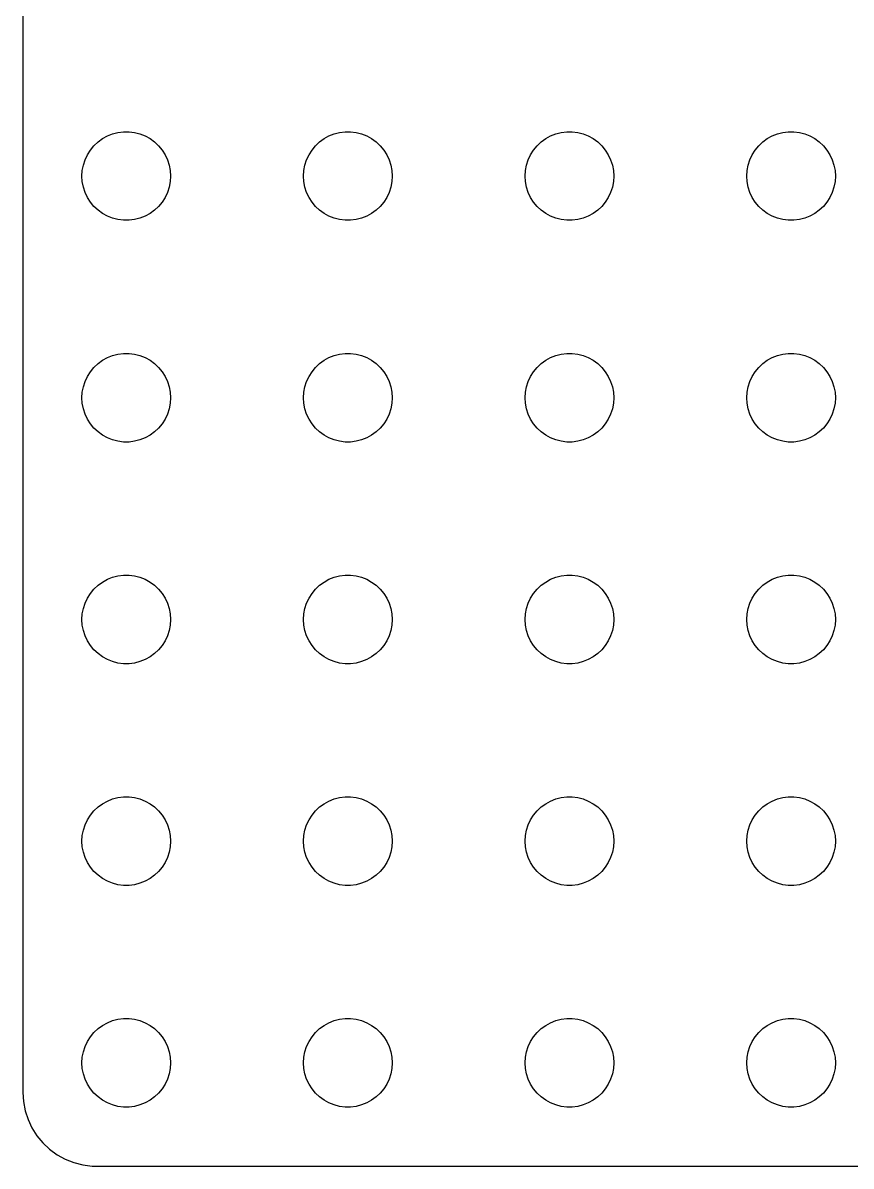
# Model space of a CAD drawing. Header units: metres. Extents: x -112 to 112, y -82 to 82.
# Drawn here: x -112 to -55.9, y -82 to -4.6 of the extents above; entities that cross this region are included whole.
import ezdxf

# ---------------------------------------------------------------- set-up
doc = ezdxf.new("R2010")
doc.units = ezdxf.units.M

msp = doc.modelspace()

# ---------------------------------------------------------------- linework, layer by layer
for p, q in [((-112, 77), (-112, -77)), ((-106.607, -12.467), (-106.277, -12.2855)), ((-106.277, -12.2855), (-105.927, -12.1468)), ((-105.927, -12.1468), (-105.562, -12.0531)), ((-105.562, -12.0531), (-105.188, -12.0059)), ((-105.188, -12.0059), (-104.812, -12.0059)), ((-104.812, -12.0059), (-104.438, -12.0531)), ((-104.438, -12.0531), (-104.073, -12.1468)), ((-104.073, -12.1468), (-103.723, -12.2855)), ((-103.723, -12.2855), (-103.393, -12.467)), ((-91.6075, -12.467), (-91.2773, -12.2855)), ((-91.2773, -12.2855), (-90.927, -12.1468)), ((-90.927, -12.1468), (-90.5621, -12.0531)), ((-90.5621, -12.0531), (-90.1884, -12.0059)), ((-90.1884, -12.0059), (-89.8116, -12.0059)), ((-89.8116, -12.0059), (-89.4379, -12.0531)), ((-89.4379, -12.0531), (-89.073, -12.1468)), ((-89.073, -12.1468), (-88.7227, -12.2855)), ((-88.7227, -12.2855), (-88.3925, -12.467)), ((-76.6075, -12.467), (-76.2773, -12.2855)), ((-76.2773, -12.2855), (-75.927, -12.1468)), ((-75.927, -12.1468), (-75.5621, -12.0531)), ((-75.5621, -12.0531), (-75.1884, -12.0059)), ((-75.1884, -12.0059), (-74.8116, -12.0059)), ((-74.8116, -12.0059), (-74.4379, -12.0531)), ((-74.4379, -12.0531), (-74.073, -12.1468)), ((-74.073, -12.1468), (-73.7227, -12.2855)), ((-73.7227, -12.2855), (-73.3925, -12.467)), ((-61.6075, -12.467), (-61.2773, -12.2855)), ((-61.2773, -12.2855), (-60.927, -12.1468)), ((-60.927, -12.1468), (-60.5621, -12.0531)), ((-60.5621, -12.0531), (-60.1884, -12.0059)), ((-60.1884, -12.0059), (-59.8116, -12.0059)), ((-59.8116, -12.0059), (-59.4379, -12.0531)), ((-59.4379, -12.0531), (-59.0729, -12.1468)), ((-59.0729, -12.1468), (-58.7227, -12.2855)), ((-58.7227, -12.2855), (-58.3925, -12.467)), ((-107.427, -13.2366), (-107.187, -12.9464)), ((-107.187, -12.9464), (-106.912, -12.6884)), ((-106.912, -12.6884), (-106.607, -12.467)), ((-103.393, -12.467), (-103.088, -12.6884)), ((-103.088, -12.6884), (-102.813, -12.9464)), ((-102.813, -12.9464), (-102.573, -13.2366)), ((-92.427, -13.2366), (-92.1869, -12.9464)), ((-92.1869, -12.9464), (-91.9123, -12.6884)), ((-91.9123, -12.6884), (-91.6075, -12.467)), ((-88.3925, -12.467), (-88.0877, -12.6884)), ((-88.0877, -12.6884), (-87.8131, -12.9464)), ((-87.8131, -12.9464), (-87.573, -13.2366)), ((-77.427, -13.2366), (-77.1869, -12.9464)), ((-77.1869, -12.9464), (-76.9123, -12.6884)), ((-76.9123, -12.6884), (-76.6075, -12.467)), ((-73.3925, -12.467), (-73.0877, -12.6884)), ((-73.0877, -12.6884), (-72.8131, -12.9464)), ((-72.8131, -12.9464), (-72.573, -13.2366)), ((-62.427, -13.2366), (-62.1869, -12.9464)), ((-62.1869, -12.9464), (-61.9123, -12.6884)), ((-61.9123, -12.6884), (-61.6075, -12.467)), ((-58.3925, -12.467), (-58.0877, -12.6884)), ((-58.0877, -12.6884), (-57.8131, -12.9464)), ((-57.8131, -12.9464), (-57.5729, -13.2366)), ((-107.906, -14.2539), (-107.789, -13.8956)), ((-107.789, -13.8956), (-107.629, -13.5547)), ((-107.629, -13.5547), (-107.427, -13.2366)), ((-102.573, -13.2366), (-102.371, -13.5547)), ((-102.371, -13.5547), (-102.211, -13.8956)), ((-102.211, -13.8956), (-102.094, -14.2539)), ((-92.9057, -14.2539), (-92.7893, -13.8956)), ((-92.7893, -13.8956), (-92.6289, -13.5547)), ((-92.6289, -13.5547), (-92.427, -13.2366)), ((-87.573, -13.2366), (-87.3711, -13.5547)), ((-87.3711, -13.5547), (-87.2107, -13.8956)), ((-87.2107, -13.8956), (-87.0943, -14.2539)), ((-77.9057, -14.2539), (-77.7893, -13.8956)), ((-77.7893, -13.8956), (-77.6289, -13.5547)), ((-77.6289, -13.5547), (-77.427, -13.2366)), ((-72.573, -13.2366), (-72.3711, -13.5547)), ((-72.3711, -13.5547), (-72.2107, -13.8956)), ((-72.2107, -13.8956), (-72.0943, -14.2539)), ((-62.9057, -14.2539), (-62.7893, -13.8956)), ((-62.7893, -13.8956), (-62.6289, -13.5547)), ((-62.6289, -13.5547), (-62.427, -13.2366)), ((-57.5729, -13.2366), (-57.3711, -13.5547)), ((-57.3711, -13.5547), (-57.2107, -13.8956)), ((-57.2107, -13.8956), (-57.0942, -14.2539)), ((-108, -15), (-107.976, -14.624)), ((-107.976, -14.624), (-107.906, -14.2539)), ((-102.094, -14.2539), (-102.024, -14.624)), ((-102.024, -14.624), (-102, -15)), ((-93, -15), (-92.9763, -14.624)), ((-92.9763, -14.624), (-92.9057, -14.2539)), ((-87.0943, -14.2539), (-87.0237, -14.624)), ((-87.0237, -14.624), (-87, -15)), ((-78, -15), (-77.9763, -14.624)), ((-77.9763, -14.624), (-77.9057, -14.2539)), ((-72.0943, -14.2539), (-72.0237, -14.624)), ((-72.0237, -14.624), (-72, -15)), ((-63, -15), (-62.9763, -14.624)), ((-62.9763, -14.624), (-62.9057, -14.2539)), ((-57.0942, -14.2539), (-57.0237, -14.624)), ((-57.0237, -14.624), (-57, -15)), ((-107.976, -15.376), (-108, -15)), ((-107.906, -15.7461), (-107.976, -15.376)), ((-102.024, -15.376), (-102.094, -15.7461)), ((-102, -15), (-102.024, -15.376)), ((-92.9763, -15.376), (-93, -15)), ((-92.9057, -15.7461), (-92.9763, -15.376)), ((-87.0237, -15.376), (-87.0943, -15.7461)), ((-87, -15), (-87.0237, -15.376)), ((-77.9763, -15.376), (-78, -15)), ((-77.9057, -15.7461), (-77.9763, -15.376)), ((-72.0237, -15.376), (-72.0943, -15.7461)), ((-72, -15), (-72.0237, -15.376)), ((-62.9763, -15.376), (-63, -15)), ((-62.9057, -15.7461), (-62.9763, -15.376)), ((-57.0237, -15.376), (-57.0942, -15.7461)), ((-57, -15), (-57.0237, -15.376)), ((-107.789, -16.1044), (-107.906, -15.7461)), ((-107.629, -16.4453), (-107.789, -16.1044)), ((-102.211, -16.1044), (-102.371, -16.4453)), ((-102.094, -15.7461), (-102.211, -16.1044)), ((-92.7893, -16.1044), (-92.9057, -15.7461)), ((-92.6289, -16.4453), (-92.7893, -16.1044)), ((-87.2107, -16.1044), (-87.3711, -16.4453)), ((-87.0943, -15.7461), (-87.2107, -16.1044)), ((-77.7893, -16.1044), (-77.9057, -15.7461)), ((-77.6289, -16.4453), (-77.7893, -16.1044)), ((-72.2107, -16.1044), (-72.3711, -16.4453)), ((-72.0943, -15.7461), (-72.2107, -16.1044)), ((-62.7893, -16.1044), (-62.9057, -15.7461)), ((-62.6289, -16.4453), (-62.7893, -16.1044)), ((-57.2107, -16.1044), (-57.3711, -16.4453)), ((-57.0942, -15.7461), (-57.2107, -16.1044)), ((-107.427, -16.7634), (-107.629, -16.4453)), ((-107.187, -17.0536), (-107.427, -16.7634)), ((-102.573, -16.7634), (-102.813, -17.0536)), ((-102.371, -16.4453), (-102.573, -16.7634)), ((-92.427, -16.7634), (-92.6289, -16.4453)), ((-92.1869, -17.0536), (-92.427, -16.7634)), ((-87.573, -16.7634), (-87.8131, -17.0536)), ((-87.3711, -16.4453), (-87.573, -16.7634)), ((-77.427, -16.7634), (-77.6289, -16.4453)), ((-77.1869, -17.0536), (-77.427, -16.7634)), ((-72.573, -16.7634), (-72.8131, -17.0536)), ((-72.3711, -16.4453), (-72.573, -16.7634)), ((-62.427, -16.7634), (-62.6289, -16.4453)), ((-62.1869, -17.0536), (-62.427, -16.7634)), ((-57.5729, -16.7634), (-57.8131, -17.0536)), ((-57.3711, -16.4453), (-57.5729, -16.7634)), ((-106.912, -17.3115), (-107.187, -17.0536)), ((-106.607, -17.533), (-106.912, -17.3115)), ((-106.277, -17.7145), (-106.607, -17.533)), ((-105.927, -17.8532), (-106.277, -17.7145)), ((-103.723, -17.7145), (-104.073, -17.8532)), ((-103.393, -17.533), (-103.723, -17.7145)), ((-103.088, -17.3115), (-103.393, -17.533)), ((-102.813, -17.0536), (-103.088, -17.3115)), ((-91.9123, -17.3115), (-92.1869, -17.0536)), ((-91.6075, -17.533), (-91.9123, -17.3115)), ((-91.2773, -17.7145), (-91.6075, -17.533)), ((-90.927, -17.8532), (-91.2773, -17.7145)), ((-88.7227, -17.7145), (-89.073, -17.8532)), ((-88.3925, -17.533), (-88.7227, -17.7145)), ((-88.0877, -17.3115), (-88.3925, -17.533)), ((-87.8131, -17.0536), (-88.0877, -17.3115)), ((-76.9123, -17.3115), (-77.1869, -17.0536)), ((-76.6075, -17.533), (-76.9123, -17.3115)), ((-76.2773, -17.7145), (-76.6075, -17.533)), ((-75.927, -17.8532), (-76.2773, -17.7145)), ((-73.7227, -17.7145), (-74.073, -17.8532)), ((-73.3925, -17.533), (-73.7227, -17.7145)), ((-73.0877, -17.3115), (-73.3925, -17.533)), ((-72.8131, -17.0536), (-73.0877, -17.3115)), ((-61.9123, -17.3115), (-62.1869, -17.0536)), ((-61.6075, -17.533), (-61.9123, -17.3115)), ((-61.2773, -17.7145), (-61.6075, -17.533)), ((-60.927, -17.8532), (-61.2773, -17.7145)), ((-58.7227, -17.7145), (-59.0729, -17.8532)), ((-58.3925, -17.533), (-58.7227, -17.7145)), ((-58.0877, -17.3115), (-58.3925, -17.533)), ((-57.8131, -17.0536), (-58.0877, -17.3115)), ((-105.562, -17.9469), (-105.927, -17.8532)), ((-105.188, -17.9941), (-105.562, -17.9469)), ((-104.812, -17.9941), (-105.188, -17.9941)), ((-104.438, -17.9469), (-104.812, -17.9941)), ((-104.073, -17.8532), (-104.438, -17.9469)), ((-90.5621, -17.9469), (-90.927, -17.8532)), ((-90.1884, -17.9941), (-90.5621, -17.9469)), ((-89.8116, -17.9941), (-90.1884, -17.9941)), ((-89.4379, -17.9469), (-89.8116, -17.9941)), ((-89.073, -17.8532), (-89.4379, -17.9469)), ((-75.5621, -17.9469), (-75.927, -17.8532)), ((-75.1884, -17.9941), (-75.5621, -17.9469)), ((-74.8116, -17.9941), (-75.1884, -17.9941)), ((-74.4379, -17.9469), (-74.8116, -17.9941)), ((-74.073, -17.8532), (-74.4379, -17.9469)), ((-60.5621, -17.9469), (-60.927, -17.8532)), ((-60.1884, -17.9941), (-60.5621, -17.9469)), ((-59.8116, -17.9941), (-60.1884, -17.9941)), ((-59.4379, -17.9469), (-59.8116, -17.9941)), ((-59.0729, -17.8532), (-59.4379, -17.9469)), ((-105.927, -27.1468), (-105.562, -27.0531)), ((-105.562, -27.0531), (-105.188, -27.0059)), ((-105.188, -27.0059), (-104.812, -27.0059)), ((-104.812, -27.0059), (-104.438, -27.0531)), ((-104.438, -27.0531), (-104.073, -27.1468)), ((-90.927, -27.1468), (-90.5621, -27.0531)), ((-90.5621, -27.0531), (-90.1884, -27.0059)), ((-90.1884, -27.0059), (-89.8116, -27.0059)), ((-89.8116, -27.0059), (-89.4379, -27.0531)), ((-89.4379, -27.0531), (-89.073, -27.1468)), ((-75.927, -27.1468), (-75.5621, -27.0531)), ((-75.5621, -27.0531), (-75.1884, -27.0059)), ((-75.1884, -27.0059), (-74.8116, -27.0059)), ((-74.8116, -27.0059), (-74.4379, -27.0531)), ((-74.4379, -27.0531), (-74.073, -27.1468)), ((-60.927, -27.1468), (-60.5621, -27.0531)), ((-60.5621, -27.0531), (-60.1884, -27.0059)), ((-60.1884, -27.0059), (-59.8116, -27.0059)), ((-59.8116, -27.0059), (-59.4379, -27.0531)), ((-59.4379, -27.0531), (-59.0729, -27.1468)), ((-107.187, -27.9464), (-106.912, -27.6884)), ((-106.912, -27.6884), (-106.607, -27.467)), ((-106.607, -27.467), (-106.277, -27.2855)), ((-106.277, -27.2855), (-105.927, -27.1468)), ((-104.073, -27.1468), (-103.723, -27.2855)), ((-103.723, -27.2855), (-103.393, -27.467)), ((-103.393, -27.467), (-103.088, -27.6884)), ((-103.088, -27.6884), (-102.813, -27.9464)), ((-92.1869, -27.9464), (-91.9123, -27.6884)), ((-91.9123, -27.6884), (-91.6075, -27.467)), ((-91.6075, -27.467), (-91.2773, -27.2855)), ((-91.2773, -27.2855), (-90.927, -27.1468)), ((-89.073, -27.1468), (-88.7227, -27.2855)), ((-88.7227, -27.2855), (-88.3925, -27.467)), ((-88.3925, -27.467), (-88.0877, -27.6884)), ((-88.0877, -27.6884), (-87.8131, -27.9464)), ((-77.1869, -27.9464), (-76.9123, -27.6884)), ((-76.9123, -27.6884), (-76.6075, -27.467)), ((-76.6075, -27.467), (-76.2773, -27.2855)), ((-76.2773, -27.2855), (-75.927, -27.1468)), ((-74.073, -27.1468), (-73.7227, -27.2855)), ((-73.7227, -27.2855), (-73.3925, -27.467)), ((-73.3925, -27.467), (-73.0877, -27.6884)), ((-73.0877, -27.6884), (-72.8131, -27.9464)), ((-62.1869, -27.9464), (-61.9123, -27.6884)), ((-61.9123, -27.6884), (-61.6075, -27.467)), ((-61.6075, -27.467), (-61.2773, -27.2855)), ((-61.2773, -27.2855), (-60.927, -27.1468)), ((-59.0729, -27.1468), (-58.7227, -27.2855)), ((-58.7227, -27.2855), (-58.3925, -27.467)), ((-58.3925, -27.467), (-58.0877, -27.6884)), ((-58.0877, -27.6884), (-57.8131, -27.9464)), ((-107.789, -28.8956), (-107.629, -28.5547)), ((-107.629, -28.5547), (-107.427, -28.2366)), ((-107.427, -28.2366), (-107.187, -27.9464)), ((-102.813, -27.9464), (-102.573, -28.2366)), ((-102.573, -28.2366), (-102.371, -28.5547)), ((-102.371, -28.5547), (-102.211, -28.8956)), ((-92.7893, -28.8956), (-92.6289, -28.5547)), ((-92.6289, -28.5547), (-92.427, -28.2366)), ((-92.427, -28.2366), (-92.1869, -27.9464)), ((-87.8131, -27.9464), (-87.573, -28.2366)), ((-87.573, -28.2366), (-87.3711, -28.5547)), ((-87.3711, -28.5547), (-87.2107, -28.8956)), ((-77.7893, -28.8956), (-77.6289, -28.5547)), ((-77.6289, -28.5547), (-77.427, -28.2366)), ((-77.427, -28.2366), (-77.1869, -27.9464)), ((-72.8131, -27.9464), (-72.573, -28.2366)), ((-72.573, -28.2366), (-72.3711, -28.5547)), ((-72.3711, -28.5547), (-72.2107, -28.8956)), ((-62.7893, -28.8956), (-62.6289, -28.5547)), ((-62.6289, -28.5547), (-62.427, -28.2366)), ((-62.427, -28.2366), (-62.1869, -27.9464)), ((-57.8131, -27.9464), (-57.5729, -28.2366)), ((-57.5729, -28.2366), (-57.3711, -28.5547)), ((-57.3711, -28.5547), (-57.2107, -28.8956)), ((-107.976, -29.624), (-107.906, -29.2539)), ((-107.906, -29.2539), (-107.789, -28.8956)), ((-102.211, -28.8956), (-102.094, -29.2539)), ((-102.094, -29.2539), (-102.024, -29.624)), ((-92.9763, -29.624), (-92.9057, -29.2539)), ((-92.9057, -29.2539), (-92.7893, -28.8956)), ((-87.2107, -28.8956), (-87.0943, -29.2539)), ((-87.0943, -29.2539), (-87.0237, -29.624)), ((-77.9763, -29.624), (-77.9057, -29.2539)), ((-77.9057, -29.2539), (-77.7893, -28.8956)), ((-72.2107, -28.8956), (-72.0943, -29.2539)), ((-72.0943, -29.2539), (-72.0237, -29.624)), ((-62.9763, -29.624), (-62.9057, -29.2539)), ((-62.9057, -29.2539), (-62.7893, -28.8956)), ((-57.2107, -28.8956), (-57.0942, -29.2539)), ((-57.0942, -29.2539), (-57.0237, -29.624)), ((-108, -30), (-107.976, -29.624)), ((-107.976, -30.376), (-108, -30)), ((-102.024, -29.624), (-102, -30)), ((-102, -30), (-102.024, -30.376)), ((-93, -30), (-92.9763, -29.624)), ((-92.9763, -30.376), (-93, -30)), ((-87.0237, -29.624), (-87, -30)), ((-87, -30), (-87.0237, -30.376)), ((-78, -30), (-77.9763, -29.624)), ((-77.9763, -30.376), (-78, -30)), ((-72.0237, -29.624), (-72, -30)), ((-72, -30), (-72.0237, -30.376)), ((-63, -30), (-62.9763, -29.624)), ((-62.9763, -30.376), (-63, -30)), ((-57.0237, -29.624), (-57, -30)), ((-57, -30), (-57.0237, -30.376)), ((-107.906, -30.7461), (-107.976, -30.376)), ((-107.789, -31.1044), (-107.906, -30.7461)), ((-102.094, -30.7461), (-102.211, -31.1044)), ((-102.024, -30.376), (-102.094, -30.7461)), ((-92.9057, -30.7461), (-92.9763, -30.376)), ((-92.7893, -31.1044), (-92.9057, -30.7461)), ((-87.0943, -30.7461), (-87.2107, -31.1044)), ((-87.0237, -30.376), (-87.0943, -30.7461)), ((-77.9057, -30.7461), (-77.9763, -30.376)), ((-77.7893, -31.1044), (-77.9057, -30.7461)), ((-72.0943, -30.7461), (-72.2107, -31.1044)), ((-72.0237, -30.376), (-72.0943, -30.7461)), ((-62.9057, -30.7461), (-62.9763, -30.376)), ((-62.7893, -31.1044), (-62.9057, -30.7461)), ((-57.0942, -30.7461), (-57.2107, -31.1044)), ((-57.0237, -30.376), (-57.0942, -30.7461)), ((-107.629, -31.4453), (-107.789, -31.1044)), ((-107.427, -31.7634), (-107.629, -31.4453)), ((-102.371, -31.4453), (-102.573, -31.7634)), ((-102.211, -31.1044), (-102.371, -31.4453)), ((-92.6289, -31.4453), (-92.7893, -31.1044)), ((-92.427, -31.7634), (-92.6289, -31.4453)), ((-87.3711, -31.4453), (-87.573, -31.7634)), ((-87.2107, -31.1044), (-87.3711, -31.4453)), ((-77.6289, -31.4453), (-77.7893, -31.1044)), ((-77.427, -31.7634), (-77.6289, -31.4453)), ((-72.3711, -31.4453), (-72.573, -31.7634)), ((-72.2107, -31.1044), (-72.3711, -31.4453)), ((-62.6289, -31.4453), (-62.7893, -31.1044)), ((-62.427, -31.7634), (-62.6289, -31.4453)), ((-57.3711, -31.4453), (-57.5729, -31.7634)), ((-57.2107, -31.1044), (-57.3711, -31.4453)), ((-107.187, -32.0536), (-107.427, -31.7634)), ((-106.912, -32.3115), (-107.187, -32.0536)), ((-106.607, -32.533), (-106.912, -32.3115)), ((-103.088, -32.3115), (-103.393, -32.533)), ((-102.813, -32.0536), (-103.088, -32.3115)), ((-102.573, -31.7634), (-102.813, -32.0536)), ((-92.1869, -32.0536), (-92.427, -31.7634)), ((-91.9123, -32.3115), (-92.1869, -32.0536)), ((-91.6075, -32.533), (-91.9123, -32.3115)), ((-88.0877, -32.3115), (-88.3925, -32.533)), ((-87.8131, -32.0536), (-88.0877, -32.3115)), ((-87.573, -31.7634), (-87.8131, -32.0536)), ((-77.1869, -32.0536), (-77.427, -31.7634)), ((-76.9123, -32.3115), (-77.1869, -32.0536)), ((-76.6075, -32.533), (-76.9123, -32.3115)), ((-73.0877, -32.3115), (-73.3925, -32.533)), ((-72.8131, -32.0536), (-73.0877, -32.3115)), ((-72.573, -31.7634), (-72.8131, -32.0536)), ((-62.1869, -32.0536), (-62.427, -31.7634)), ((-61.9123, -32.3115), (-62.1869, -32.0536)), ((-61.6075, -32.533), (-61.9123, -32.3115)), ((-58.0877, -32.3115), (-58.3925, -32.533)), ((-57.8131, -32.0536), (-58.0877, -32.3115)), ((-57.5729, -31.7634), (-57.8131, -32.0536)), ((-106.277, -32.7145), (-106.607, -32.533)), ((-105.927, -32.8532), (-106.277, -32.7145)), ((-105.562, -32.9469), (-105.927, -32.8532)), ((-105.188, -32.9941), (-105.562, -32.9469)), ((-104.812, -32.9941), (-105.188, -32.9941)), ((-104.438, -32.9469), (-104.812, -32.9941)), ((-104.073, -32.8532), (-104.438, -32.9469)), ((-103.723, -32.7145), (-104.073, -32.8532)), ((-103.393, -32.533), (-103.723, -32.7145)), ((-91.2773, -32.7145), (-91.6075, -32.533)), ((-90.927, -32.8532), (-91.2773, -32.7145)), ((-90.5621, -32.9469), (-90.927, -32.8532)), ((-90.1884, -32.9941), (-90.5621, -32.9469)), ((-89.8116, -32.9941), (-90.1884, -32.9941)), ((-89.4379, -32.9469), (-89.8116, -32.9941)), ((-89.073, -32.8532), (-89.4379, -32.9469)), ((-88.7227, -32.7145), (-89.073, -32.8532)), ((-88.3925, -32.533), (-88.7227, -32.7145)), ((-76.2773, -32.7145), (-76.6075, -32.533)), ((-75.927, -32.8532), (-76.2773, -32.7145)), ((-75.5621, -32.9469), (-75.927, -32.8532)), ((-75.1884, -32.9941), (-75.5621, -32.9469)), ((-74.8116, -32.9941), (-75.1884, -32.9941)), ((-74.4379, -32.9469), (-74.8116, -32.9941)), ((-74.073, -32.8532), (-74.4379, -32.9469)), ((-73.7227, -32.7145), (-74.073, -32.8532)), ((-73.3925, -32.533), (-73.7227, -32.7145)), ((-61.2773, -32.7145), (-61.6075, -32.533)), ((-60.927, -32.8532), (-61.2773, -32.7145)), ((-60.5621, -32.9469), (-60.927, -32.8532)), ((-60.1884, -32.9941), (-60.5621, -32.9469)), ((-59.8116, -32.9941), (-60.1884, -32.9941)), ((-59.4379, -32.9469), (-59.8116, -32.9941)), ((-59.0729, -32.8532), (-59.4379, -32.9469)), ((-58.7227, -32.7145), (-59.0729, -32.8532)), ((-58.3925, -32.533), (-58.7227, -32.7145)), ((-106.912, -42.6885), (-106.607, -42.467)), ((-106.607, -42.467), (-106.277, -42.2855)), ((-106.277, -42.2855), (-105.927, -42.1468)), ((-105.927, -42.1468), (-105.562, -42.0531)), ((-105.562, -42.0531), (-105.188, -42.0059)), ((-105.188, -42.0059), (-104.812, -42.0059)), ((-104.812, -42.0059), (-104.438, -42.0531)), ((-104.438, -42.0531), (-104.073, -42.1468)), ((-104.073, -42.1468), (-103.723, -42.2855)), ((-103.723, -42.2855), (-103.393, -42.467)), ((-103.393, -42.467), (-103.088, -42.6885)), ((-91.9123, -42.6885), (-91.6075, -42.467)), ((-91.6075, -42.467), (-91.2773, -42.2855)), ((-91.2773, -42.2855), (-90.927, -42.1468)), ((-90.927, -42.1468), (-90.5621, -42.0531)), ((-90.5621, -42.0531), (-90.1884, -42.0059)), ((-90.1884, -42.0059), (-89.8116, -42.0059)), ((-89.8116, -42.0059), (-89.4379, -42.0531)), ((-89.4379, -42.0531), (-89.073, -42.1468)), ((-89.073, -42.1468), (-88.7227, -42.2855)), ((-88.7227, -42.2855), (-88.3925, -42.467)), ((-88.3925, -42.467), (-88.0877, -42.6885)), ((-76.9123, -42.6885), (-76.6075, -42.467)), ((-76.6075, -42.467), (-76.2773, -42.2855)), ((-76.2773, -42.2855), (-75.927, -42.1468)), ((-75.927, -42.1468), (-75.5621, -42.0531)), ((-75.5621, -42.0531), (-75.1884, -42.0059)), ((-75.1884, -42.0059), (-74.8116, -42.0059)), ((-74.8116, -42.0059), (-74.4379, -42.0531)), ((-74.4379, -42.0531), (-74.073, -42.1468)), ((-74.073, -42.1468), (-73.7227, -42.2855)), ((-73.7227, -42.2855), (-73.3925, -42.467)), ((-73.3925, -42.467), (-73.0877, -42.6885)), ((-61.9123, -42.6885), (-61.6075, -42.467)), ((-61.6075, -42.467), (-61.2773, -42.2855)), ((-61.2773, -42.2855), (-60.927, -42.1468)), ((-60.927, -42.1468), (-60.5621, -42.0531)), ((-60.5621, -42.0531), (-60.1884, -42.0059)), ((-60.1884, -42.0059), (-59.8116, -42.0059)), ((-59.8116, -42.0059), (-59.4379, -42.0531)), ((-59.4379, -42.0531), (-59.0729, -42.1468)), ((-59.0729, -42.1468), (-58.7227, -42.2855)), ((-58.7227, -42.2855), (-58.3925, -42.467)), ((-58.3925, -42.467), (-58.0877, -42.6885)), ((-107.629, -43.5547), (-107.427, -43.2366)), ((-107.427, -43.2366), (-107.187, -42.9464)), ((-107.187, -42.9464), (-106.912, -42.6885)), ((-103.088, -42.6885), (-102.813, -42.9464)), ((-102.813, -42.9464), (-102.573, -43.2366)), ((-102.573, -43.2366), (-102.371, -43.5547)), ((-92.6289, -43.5547), (-92.427, -43.2366)), ((-92.427, -43.2366), (-92.1869, -42.9464)), ((-92.1869, -42.9464), (-91.9123, -42.6885)), ((-88.0877, -42.6885), (-87.8131, -42.9464)), ((-87.8131, -42.9464), (-87.573, -43.2366)), ((-87.573, -43.2366), (-87.3711, -43.5547)), ((-77.6289, -43.5547), (-77.427, -43.2366)), ((-77.427, -43.2366), (-77.1869, -42.9464)), ((-77.1869, -42.9464), (-76.9123, -42.6885)), ((-73.0877, -42.6885), (-72.8131, -42.9464)), ((-72.8131, -42.9464), (-72.573, -43.2366)), ((-72.573, -43.2366), (-72.3711, -43.5547)), ((-62.6289, -43.5547), (-62.427, -43.2366)), ((-62.427, -43.2366), (-62.1869, -42.9464)), ((-62.1869, -42.9464), (-61.9123, -42.6885)), ((-58.0877, -42.6885), (-57.8131, -42.9464)), ((-57.8131, -42.9464), (-57.5729, -43.2366)), ((-57.5729, -43.2366), (-57.3711, -43.5547)), ((-107.906, -44.2539), (-107.789, -43.8956)), ((-107.789, -43.8956), (-107.629, -43.5547)), ((-102.371, -43.5547), (-102.211, -43.8956)), ((-102.211, -43.8956), (-102.094, -44.2539)), ((-92.9057, -44.2539), (-92.7893, -43.8956)), ((-92.7893, -43.8956), (-92.6289, -43.5547)), ((-87.3711, -43.5547), (-87.2107, -43.8956)), ((-87.2107, -43.8956), (-87.0943, -44.2539)), ((-77.9057, -44.2539), (-77.7893, -43.8956)), ((-77.7893, -43.8956), (-77.6289, -43.5547)), ((-72.3711, -43.5547), (-72.2107, -43.8956)), ((-72.2107, -43.8956), (-72.0943, -44.2539)), ((-62.9057, -44.2539), (-62.7893, -43.8956)), ((-62.7893, -43.8956), (-62.6289, -43.5547)), ((-57.3711, -43.5547), (-57.2107, -43.8956)), ((-57.2107, -43.8956), (-57.0942, -44.2539)), ((-108, -45), (-107.976, -44.624)), ((-107.976, -44.624), (-107.906, -44.2539)), ((-102.094, -44.2539), (-102.024, -44.624)), ((-102.024, -44.624), (-102, -45)), ((-93, -45), (-92.9763, -44.624)), ((-92.9763, -44.624), (-92.9057, -44.2539)), ((-87.0943, -44.2539), (-87.0237, -44.624)), ((-87.0237, -44.624), (-87, -45)), ((-78, -45), (-77.9763, -44.624)), ((-77.9763, -44.624), (-77.9057, -44.2539)), ((-72.0943, -44.2539), (-72.0237, -44.624)), ((-72.0237, -44.624), (-72, -45)), ((-63, -45), (-62.9763, -44.624)), ((-62.9763, -44.624), (-62.9057, -44.2539)), ((-57.0942, -44.2539), (-57.0237, -44.624)), ((-57.0237, -44.624), (-57, -45)), ((-107.976, -45.376), (-108, -45)), ((-107.906, -45.7461), (-107.976, -45.376)), ((-102.024, -45.376), (-102.094, -45.7461)), ((-102, -45), (-102.024, -45.376)), ((-92.9763, -45.376), (-93, -45)), ((-92.9057, -45.7461), (-92.9763, -45.376)), ((-87.0237, -45.376), (-87.0943, -45.7461)), ((-87, -45), (-87.0237, -45.376)), ((-77.9763, -45.376), (-78, -45)), ((-77.9057, -45.7461), (-77.9763, -45.376)), ((-72.0237, -45.376), (-72.0943, -45.7461)), ((-72, -45), (-72.0237, -45.376)), ((-62.9763, -45.376), (-63, -45)), ((-62.9057, -45.7461), (-62.9763, -45.376)), ((-57.0237, -45.376), (-57.0942, -45.7461)), ((-57, -45), (-57.0237, -45.376)), ((-107.789, -46.1044), (-107.906, -45.7461)), ((-107.629, -46.4453), (-107.789, -46.1044)), ((-102.211, -46.1044), (-102.371, -46.4453)), ((-102.094, -45.7461), (-102.211, -46.1044)), ((-92.7893, -46.1044), (-92.9057, -45.7461)), ((-92.6289, -46.4453), (-92.7893, -46.1044)), ((-87.2107, -46.1044), (-87.3711, -46.4453)), ((-87.0943, -45.7461), (-87.2107, -46.1044)), ((-77.7893, -46.1044), (-77.9057, -45.7461)), ((-77.6289, -46.4453), (-77.7893, -46.1044)), ((-72.2107, -46.1044), (-72.3711, -46.4453)), ((-72.0943, -45.7461), (-72.2107, -46.1044)), ((-62.7893, -46.1044), (-62.9057, -45.7461)), ((-62.6289, -46.4453), (-62.7893, -46.1044)), ((-57.2107, -46.1044), (-57.3711, -46.4453)), ((-57.0942, -45.7461), (-57.2107, -46.1044)), ((-107.427, -46.7634), (-107.629, -46.4453)), ((-107.187, -47.0536), (-107.427, -46.7634)), ((-106.912, -47.3115), (-107.187, -47.0536)), ((-102.813, -47.0536), (-103.088, -47.3115)), ((-102.573, -46.7634), (-102.813, -47.0536)), ((-102.371, -46.4453), (-102.573, -46.7634)), ((-92.427, -46.7634), (-92.6289, -46.4453)), ((-92.1869, -47.0536), (-92.427, -46.7634)), ((-91.9123, -47.3115), (-92.1869, -47.0536)), ((-87.8131, -47.0536), (-88.0877, -47.3115)), ((-87.573, -46.7634), (-87.8131, -47.0536)), ((-87.3711, -46.4453), (-87.573, -46.7634)), ((-77.427, -46.7634), (-77.6289, -46.4453)), ((-77.1869, -47.0536), (-77.427, -46.7634)), ((-76.9123, -47.3115), (-77.1869, -47.0536)), ((-72.8131, -47.0536), (-73.0877, -47.3115)), ((-72.573, -46.7634), (-72.8131, -47.0536)), ((-72.3711, -46.4453), (-72.573, -46.7634)), ((-62.427, -46.7634), (-62.6289, -46.4453)), ((-62.1869, -47.0536), (-62.427, -46.7634)), ((-61.9123, -47.3115), (-62.1869, -47.0536)), ((-57.8131, -47.0536), (-58.0877, -47.3115)), ((-57.5729, -46.7634), (-57.8131, -47.0536)), ((-57.3711, -46.4453), (-57.5729, -46.7634)), ((-106.607, -47.533), (-106.912, -47.3115)), ((-106.277, -47.7145), (-106.607, -47.533)), ((-105.927, -47.8532), (-106.277, -47.7145)), ((-105.562, -47.9469), (-105.927, -47.8532)), ((-105.188, -47.9941), (-105.562, -47.9469)), ((-104.438, -47.9469), (-104.812, -47.9941)), ((-104.073, -47.8532), (-104.438, -47.9469)), ((-103.723, -47.7145), (-104.073, -47.8532)), ((-103.393, -47.533), (-103.723, -47.7145)), ((-103.088, -47.3115), (-103.393, -47.533)), ((-91.6075, -47.533), (-91.9123, -47.3115)), ((-91.2773, -47.7145), (-91.6075, -47.533)), ((-90.927, -47.8532), (-91.2773, -47.7145)), ((-90.5621, -47.9469), (-90.927, -47.8532)), ((-90.1884, -47.9941), (-90.5621, -47.9469)), ((-89.4379, -47.9469), (-89.8116, -47.9941)), ((-89.073, -47.8532), (-89.4379, -47.9469)), ((-88.7227, -47.7145), (-89.073, -47.8532)), ((-88.3925, -47.533), (-88.7227, -47.7145)), ((-88.0877, -47.3115), (-88.3925, -47.533)), ((-76.6075, -47.533), (-76.9123, -47.3115)), ((-76.2773, -47.7145), (-76.6075, -47.533)), ((-75.927, -47.8532), (-76.2773, -47.7145)), ((-75.5621, -47.9469), (-75.927, -47.8532)), ((-75.1884, -47.9941), (-75.5621, -47.9469)), ((-74.4379, -47.9469), (-74.8116, -47.9941)), ((-74.073, -47.8532), (-74.4379, -47.9469)), ((-73.7227, -47.7145), (-74.073, -47.8532)), ((-73.3925, -47.533), (-73.7227, -47.7145)), ((-73.0877, -47.3115), (-73.3925, -47.533)), ((-61.6075, -47.533), (-61.9123, -47.3115)), ((-61.2773, -47.7145), (-61.6075, -47.533)), ((-60.927, -47.8532), (-61.2773, -47.7145)), ((-60.5621, -47.9469), (-60.927, -47.8532)), ((-60.1884, -47.9941), (-60.5621, -47.9469)), ((-59.4379, -47.9469), (-59.8116, -47.9941)), ((-59.0729, -47.8532), (-59.4379, -47.9469)), ((-58.7227, -47.7145), (-59.0729, -47.8532)), ((-58.3925, -47.533), (-58.7227, -47.7145)), ((-58.0877, -47.3115), (-58.3925, -47.533)), ((-104.812, -47.9941), (-105.188, -47.9941)), ((-89.8116, -47.9941), (-90.1884, -47.9941)), ((-74.8116, -47.9941), (-75.1884, -47.9941)), ((-59.8116, -47.9941), (-60.1884, -47.9941)), ((-106.277, -57.2855), (-105.927, -57.1468)), ((-105.927, -57.1468), (-105.562, -57.0531)), ((-105.562, -57.0531), (-105.188, -57.0059)), ((-105.188, -57.0059), (-104.812, -57.0059)), ((-104.812, -57.0059), (-104.438, -57.0531)), ((-104.438, -57.0531), (-104.073, -57.1468)), ((-104.073, -57.1468), (-103.723, -57.2855)), ((-91.2773, -57.2855), (-90.927, -57.1468)), ((-90.927, -57.1468), (-90.5621, -57.0531)), ((-90.5621, -57.0531), (-90.1884, -57.0059)), ((-90.1884, -57.0059), (-89.8116, -57.0059)), ((-89.8116, -57.0059), (-89.4379, -57.0531)), ((-89.4379, -57.0531), (-89.073, -57.1468)), ((-89.073, -57.1468), (-88.7227, -57.2855)), ((-76.2773, -57.2855), (-75.927, -57.1468)), ((-75.927, -57.1468), (-75.5621, -57.0531)), ((-75.5621, -57.0531), (-75.1884, -57.0059)), ((-75.1884, -57.0059), (-74.8116, -57.0059)), ((-74.8116, -57.0059), (-74.4379, -57.0531)), ((-74.4379, -57.0531), (-74.073, -57.1468)), ((-74.073, -57.1468), (-73.7227, -57.2855)), ((-61.2773, -57.2855), (-60.927, -57.1468)), ((-60.927, -57.1468), (-60.5621, -57.0531)), ((-60.5621, -57.0531), (-60.1884, -57.0059)), ((-60.1884, -57.0059), (-59.8116, -57.0059)), ((-59.8116, -57.0059), (-59.4379, -57.0531)), ((-59.4379, -57.0531), (-59.0729, -57.1468)), ((-59.0729, -57.1468), (-58.7227, -57.2855)), ((-107.427, -58.2366), (-107.187, -57.9464)), ((-107.187, -57.9464), (-106.912, -57.6885)), ((-106.912, -57.6885), (-106.607, -57.467)), ((-106.607, -57.467), (-106.277, -57.2855)), ((-103.723, -57.2855), (-103.393, -57.467)), ((-103.393, -57.467), (-103.088, -57.6885)), ((-103.088, -57.6885), (-102.813, -57.9464)), ((-102.813, -57.9464), (-102.573, -58.2366)), ((-92.427, -58.2366), (-92.1869, -57.9464)), ((-92.1869, -57.9464), (-91.9123, -57.6885)), ((-91.9123, -57.6885), (-91.6075, -57.467)), ((-91.6075, -57.467), (-91.2773, -57.2855)), ((-88.7227, -57.2855), (-88.3925, -57.467)), ((-88.3925, -57.467), (-88.0877, -57.6885)), ((-88.0877, -57.6885), (-87.8131, -57.9464)), ((-87.8131, -57.9464), (-87.573, -58.2366)), ((-77.427, -58.2366), (-77.1869, -57.9464)), ((-77.1869, -57.9464), (-76.9123, -57.6885)), ((-76.9123, -57.6885), (-76.6075, -57.467)), ((-76.6075, -57.467), (-76.2773, -57.2855)), ((-73.7227, -57.2855), (-73.3925, -57.467)), ((-73.3925, -57.467), (-73.0877, -57.6885)), ((-73.0877, -57.6885), (-72.8131, -57.9464)), ((-72.8131, -57.9464), (-72.573, -58.2366)), ((-62.427, -58.2366), (-62.1869, -57.9464)), ((-62.1869, -57.9464), (-61.9123, -57.6885)), ((-61.9123, -57.6885), (-61.6075, -57.467)), ((-61.6075, -57.467), (-61.2773, -57.2855)), ((-58.7227, -57.2855), (-58.3925, -57.467)), ((-58.3925, -57.467), (-58.0877, -57.6885)), ((-58.0877, -57.6885), (-57.8131, -57.9464)), ((-57.8131, -57.9464), (-57.5729, -58.2366)), ((-107.789, -58.8956), (-107.629, -58.5547)), ((-107.629, -58.5547), (-107.427, -58.2366)), ((-102.573, -58.2366), (-102.371, -58.5547)), ((-102.371, -58.5547), (-102.211, -58.8956)), ((-92.7893, -58.8956), (-92.6289, -58.5547)), ((-92.6289, -58.5547), (-92.427, -58.2366)), ((-87.573, -58.2366), (-87.3711, -58.5547)), ((-87.3711, -58.5547), (-87.2107, -58.8956)), ((-77.7893, -58.8956), (-77.6289, -58.5547)), ((-77.6289, -58.5547), (-77.427, -58.2366)), ((-72.573, -58.2366), (-72.3711, -58.5547)), ((-72.3711, -58.5547), (-72.2107, -58.8956)), ((-62.7893, -58.8956), (-62.6289, -58.5547)), ((-62.6289, -58.5547), (-62.427, -58.2366)), ((-57.5729, -58.2366), (-57.3711, -58.5547)), ((-57.3711, -58.5547), (-57.2107, -58.8956)), ((-107.976, -59.624), (-107.906, -59.2539)), ((-107.906, -59.2539), (-107.789, -58.8956)), ((-102.211, -58.8956), (-102.094, -59.2539)), ((-102.094, -59.2539), (-102.024, -59.624)), ((-92.9763, -59.624), (-92.9057, -59.2539)), ((-92.9057, -59.2539), (-92.7893, -58.8956)), ((-87.2107, -58.8956), (-87.0943, -59.2539)), ((-87.0943, -59.2539), (-87.0237, -59.624)), ((-77.9763, -59.624), (-77.9057, -59.2539)), ((-77.9057, -59.2539), (-77.7893, -58.8956)), ((-72.2107, -58.8956), (-72.0943, -59.2539)), ((-72.0943, -59.2539), (-72.0237, -59.624)), ((-62.9763, -59.624), (-62.9057, -59.2539)), ((-62.9057, -59.2539), (-62.7893, -58.8956)), ((-57.2107, -58.8956), (-57.0942, -59.2539)), ((-57.0942, -59.2539), (-57.0237, -59.624)), ((-108, -60), (-107.976, -59.624)), ((-107.976, -60.376), (-108, -60)), ((-102.024, -59.624), (-102, -60)), ((-102, -60), (-102.024, -60.376)), ((-93, -60), (-92.9763, -59.624)), ((-92.9763, -60.376), (-93, -60)), ((-87.0237, -59.624), (-87, -60)), ((-87, -60), (-87.0237, -60.376)), ((-78, -60), (-77.9763, -59.624)), ((-77.9763, -60.376), (-78, -60)), ((-72.0237, -59.624), (-72, -60)), ((-72, -60), (-72.0237, -60.376)), ((-63, -60), (-62.9763, -59.624)), ((-62.9763, -60.376), (-63, -60)), ((-57.0237, -59.624), (-57, -60)), ((-57, -60), (-57.0237, -60.376)), ((-107.906, -60.7461), (-107.976, -60.376)), ((-107.789, -61.1044), (-107.906, -60.7461)), ((-107.629, -61.4453), (-107.789, -61.1044)), ((-102.211, -61.1044), (-102.371, -61.4453)), ((-102.094, -60.7461), (-102.211, -61.1044)), ((-102.024, -60.376), (-102.094, -60.7461)), ((-92.9057, -60.7461), (-92.9763, -60.376)), ((-92.7893, -61.1044), (-92.9057, -60.7461)), ((-92.6289, -61.4453), (-92.7893, -61.1044)), ((-87.2107, -61.1044), (-87.3711, -61.4453)), ((-87.0943, -60.7461), (-87.2107, -61.1044)), ((-87.0237, -60.376), (-87.0943, -60.7461)), ((-77.9057, -60.7461), (-77.9763, -60.376)), ((-77.7893, -61.1044), (-77.9057, -60.7461)), ((-77.6289, -61.4453), (-77.7893, -61.1044)), ((-72.2107, -61.1044), (-72.3711, -61.4453)), ((-72.0943, -60.7461), (-72.2107, -61.1044)), ((-72.0237, -60.376), (-72.0943, -60.7461)), ((-62.9057, -60.7461), (-62.9763, -60.376)), ((-62.7893, -61.1044), (-62.9057, -60.7461)), ((-62.6289, -61.4453), (-62.7893, -61.1044)), ((-57.2107, -61.1044), (-57.3711, -61.4453)), ((-57.0942, -60.7461), (-57.2107, -61.1044)), ((-57.0237, -60.376), (-57.0942, -60.7461)), ((-107.427, -61.7634), (-107.629, -61.4453)), ((-107.187, -62.0536), (-107.427, -61.7634)), ((-102.573, -61.7634), (-102.813, -62.0536)), ((-102.371, -61.4453), (-102.573, -61.7634)), ((-92.427, -61.7634), (-92.6289, -61.4453)), ((-92.1869, -62.0536), (-92.427, -61.7634)), ((-87.573, -61.7634), (-87.8131, -62.0536)), ((-87.3711, -61.4453), (-87.573, -61.7634)), ((-77.427, -61.7634), (-77.6289, -61.4453)), ((-77.1869, -62.0536), (-77.427, -61.7634)), ((-72.573, -61.7634), (-72.8131, -62.0536)), ((-72.3711, -61.4453), (-72.573, -61.7634)), ((-62.427, -61.7634), (-62.6289, -61.4453)), ((-62.1869, -62.0536), (-62.427, -61.7634)), ((-57.5729, -61.7634), (-57.8131, -62.0536)), ((-57.3711, -61.4453), (-57.5729, -61.7634)), ((-106.912, -62.3115), (-107.187, -62.0536)), ((-106.607, -62.533), (-106.912, -62.3115)), ((-106.277, -62.7145), (-106.607, -62.533)), ((-103.393, -62.533), (-103.723, -62.7145)), ((-103.088, -62.3115), (-103.393, -62.533)), ((-102.813, -62.0536), (-103.088, -62.3115)), ((-91.9123, -62.3115), (-92.1869, -62.0536)), ((-91.6075, -62.533), (-91.9123, -62.3115)), ((-91.2773, -62.7145), (-91.6075, -62.533)), ((-88.3925, -62.533), (-88.7227, -62.7145)), ((-88.0877, -62.3115), (-88.3925, -62.533)), ((-87.8131, -62.0536), (-88.0877, -62.3115)), ((-76.9123, -62.3115), (-77.1869, -62.0536)), ((-76.6075, -62.533), (-76.9123, -62.3115)), ((-76.2773, -62.7145), (-76.6075, -62.533)), ((-73.3925, -62.533), (-73.7227, -62.7145)), ((-73.0877, -62.3115), (-73.3925, -62.533)), ((-72.8131, -62.0536), (-73.0877, -62.3115)), ((-61.9123, -62.3115), (-62.1869, -62.0536)), ((-61.6075, -62.533), (-61.9123, -62.3115)), ((-61.2773, -62.7145), (-61.6075, -62.533)), ((-58.3925, -62.533), (-58.7227, -62.7145)), ((-58.0877, -62.3115), (-58.3925, -62.533)), ((-57.8131, -62.0536), (-58.0877, -62.3115)), ((-105.927, -62.8532), (-106.277, -62.7145)), ((-105.562, -62.9469), (-105.927, -62.8532)), ((-105.188, -62.9941), (-105.562, -62.9469)), ((-104.812, -62.9941), (-105.188, -62.9941)), ((-104.438, -62.9469), (-104.812, -62.9941)), ((-104.073, -62.8532), (-104.438, -62.9469)), ((-103.723, -62.7145), (-104.073, -62.8532)), ((-90.927, -62.8532), (-91.2773, -62.7145)), ((-90.5621, -62.9469), (-90.927, -62.8532)), ((-90.1884, -62.9941), (-90.5621, -62.9469)), ((-89.8116, -62.9941), (-90.1884, -62.9941)), ((-89.4379, -62.9469), (-89.8116, -62.9941)), ((-89.073, -62.8532), (-89.4379, -62.9469)), ((-88.7227, -62.7145), (-89.073, -62.8532)), ((-75.927, -62.8532), (-76.2773, -62.7145)), ((-75.5621, -62.9469), (-75.927, -62.8532)), ((-75.1884, -62.9941), (-75.5621, -62.9469)), ((-74.8116, -62.9941), (-75.1884, -62.9941)), ((-74.4379, -62.9469), (-74.8116, -62.9941)), ((-74.073, -62.8532), (-74.4379, -62.9469)), ((-73.7227, -62.7145), (-74.073, -62.8532)), ((-60.927, -62.8532), (-61.2773, -62.7145)), ((-60.5621, -62.9469), (-60.927, -62.8532)), ((-60.1884, -62.9941), (-60.5621, -62.9469)), ((-59.8116, -62.9941), (-60.1884, -62.9941)), ((-59.4379, -62.9469), (-59.8116, -62.9941)), ((-59.0729, -62.8532), (-59.4379, -62.9469)), ((-58.7227, -62.7145), (-59.0729, -62.8532)), ((-107.187, -72.9464), (-106.912, -72.6885)), ((-106.912, -72.6885), (-106.607, -72.467)), ((-106.607, -72.467), (-106.277, -72.2855)), ((-106.277, -72.2855), (-105.927, -72.1468)), ((-105.927, -72.1468), (-105.562, -72.0531)), ((-105.562, -72.0531), (-105.188, -72.0059)), ((-105.188, -72.0059), (-104.812, -72.0059)), ((-104.812, -72.0059), (-104.438, -72.0531)), ((-104.438, -72.0531), (-104.073, -72.1468)), ((-104.073, -72.1468), (-103.723, -72.2855)), ((-103.723, -72.2855), (-103.393, -72.467)), ((-103.393, -72.467), (-103.088, -72.6885)), ((-103.088, -72.6885), (-102.813, -72.9464)), ((-92.1869, -72.9464), (-91.9123, -72.6885)), ((-91.9123, -72.6885), (-91.6075, -72.467)), ((-91.6075, -72.467), (-91.2773, -72.2855)), ((-91.2773, -72.2855), (-90.927, -72.1468)), ((-90.927, -72.1468), (-90.5621, -72.0531)), ((-90.5621, -72.0531), (-90.1884, -72.0059)), ((-90.1884, -72.0059), (-89.8116, -72.0059)), ((-89.8116, -72.0059), (-89.4379, -72.0531)), ((-89.4379, -72.0531), (-89.073, -72.1468)), ((-89.073, -72.1468), (-88.7227, -72.2855)), ((-88.7227, -72.2855), (-88.3925, -72.467)), ((-88.3925, -72.467), (-88.0877, -72.6885)), ((-88.0877, -72.6885), (-87.8131, -72.9464)), ((-77.1869, -72.9464), (-76.9123, -72.6885)), ((-76.9123, -72.6885), (-76.6075, -72.467)), ((-76.6075, -72.467), (-76.2773, -72.2855)), ((-76.2773, -72.2855), (-75.927, -72.1468)), ((-75.927, -72.1468), (-75.5621, -72.0531)), ((-75.5621, -72.0531), (-75.1884, -72.0059)), ((-75.1884, -72.0059), (-74.8116, -72.0059)), ((-74.8116, -72.0059), (-74.4379, -72.0531)), ((-74.4379, -72.0531), (-74.073, -72.1468)), ((-74.073, -72.1468), (-73.7227, -72.2855)), ((-73.7227, -72.2855), (-73.3925, -72.467)), ((-73.3925, -72.467), (-73.0877, -72.6885)), ((-73.0877, -72.6885), (-72.8131, -72.9464)), ((-62.1869, -72.9464), (-61.9123, -72.6885)), ((-61.9123, -72.6885), (-61.6075, -72.467)), ((-61.6075, -72.467), (-61.2773, -72.2855)), ((-61.2773, -72.2855), (-60.927, -72.1468)), ((-60.927, -72.1468), (-60.5621, -72.0531)), ((-60.5621, -72.0531), (-60.1884, -72.0059)), ((-60.1884, -72.0059), (-59.8116, -72.0059)), ((-59.8116, -72.0059), (-59.4379, -72.0531)), ((-59.4379, -72.0531), (-59.0729, -72.1468)), ((-59.0729, -72.1468), (-58.7227, -72.2855)), ((-58.7227, -72.2855), (-58.3925, -72.467)), ((-58.3925, -72.467), (-58.0877, -72.6885)), ((-58.0877, -72.6885), (-57.8131, -72.9464)), ((-107.629, -73.5547), (-107.427, -73.2366)), ((-107.427, -73.2366), (-107.187, -72.9464)), ((-102.813, -72.9464), (-102.573, -73.2366)), ((-102.573, -73.2366), (-102.371, -73.5547)), ((-92.6289, -73.5547), (-92.427, -73.2366)), ((-92.427, -73.2366), (-92.1869, -72.9464)), ((-87.8131, -72.9464), (-87.573, -73.2366)), ((-87.573, -73.2366), (-87.3711, -73.5547)), ((-77.6289, -73.5547), (-77.427, -73.2366)), ((-77.427, -73.2366), (-77.1869, -72.9464)), ((-72.8131, -72.9464), (-72.573, -73.2366)), ((-72.573, -73.2366), (-72.3711, -73.5547)), ((-62.6289, -73.5547), (-62.427, -73.2366)), ((-62.427, -73.2366), (-62.1869, -72.9464)), ((-57.8131, -72.9464), (-57.5729, -73.2366)), ((-57.5729, -73.2366), (-57.3711, -73.5547)), ((-107.976, -74.624), (-107.906, -74.2539)), ((-107.906, -74.2539), (-107.789, -73.8956)), ((-107.789, -73.8956), (-107.629, -73.5547)), ((-102.371, -73.5547), (-102.211, -73.8956)), ((-102.211, -73.8956), (-102.094, -74.2539)), ((-102.094, -74.2539), (-102.024, -74.624)), ((-92.9763, -74.624), (-92.9057, -74.2539)), ((-92.9057, -74.2539), (-92.7893, -73.8956)), ((-92.7893, -73.8956), (-92.6289, -73.5547)), ((-87.3711, -73.5547), (-87.2107, -73.8956)), ((-87.2107, -73.8956), (-87.0943, -74.2539)), ((-87.0943, -74.2539), (-87.0237, -74.624)), ((-77.9763, -74.624), (-77.9057, -74.2539)), ((-77.9057, -74.2539), (-77.7893, -73.8956)), ((-77.7893, -73.8956), (-77.6289, -73.5547)), ((-72.3711, -73.5547), (-72.2107, -73.8956)), ((-72.2107, -73.8956), (-72.0943, -74.2539)), ((-72.0943, -74.2539), (-72.0237, -74.624)), ((-62.9763, -74.624), (-62.9057, -74.2539)), ((-62.9057, -74.2539), (-62.7893, -73.8956)), ((-62.7893, -73.8956), (-62.6289, -73.5547)), ((-57.3711, -73.5547), (-57.2107, -73.8956)), ((-57.2107, -73.8956), (-57.0942, -74.2539)), ((-57.0942, -74.2539), (-57.0237, -74.624)), ((-108, -75), (-107.976, -74.624)), ((-107.976, -75.376), (-108, -75)), ((-102.024, -74.624), (-102, -75)), ((-102, -75), (-102.024, -75.376)), ((-93, -75), (-92.9763, -74.624)), ((-92.9763, -75.376), (-93, -75)), ((-87.0237, -74.624), (-87, -75)), ((-87, -75), (-87.0237, -75.376)), ((-78, -75), (-77.9763, -74.624)), ((-77.9763, -75.376), (-78, -75)), ((-72.0237, -74.624), (-72, -75)), ((-72, -75), (-72.0237, -75.376)), ((-63, -75), (-62.9763, -74.624)), ((-62.9763, -75.376), (-63, -75)), ((-57.0237, -74.624), (-57, -75)), ((-57, -75), (-57.0237, -75.376)), ((-107.906, -75.7461), (-107.976, -75.376)), ((-107.789, -76.1044), (-107.906, -75.7461)), ((-102.094, -75.7461), (-102.211, -76.1044)), ((-102.024, -75.376), (-102.094, -75.7461)), ((-92.9057, -75.7461), (-92.9763, -75.376)), ((-92.7893, -76.1044), (-92.9057, -75.7461)), ((-87.0943, -75.7461), (-87.2107, -76.1044)), ((-87.0237, -75.376), (-87.0943, -75.7461)), ((-77.9057, -75.7461), (-77.9763, -75.376)), ((-77.7893, -76.1044), (-77.9057, -75.7461)), ((-72.0943, -75.7461), (-72.2107, -76.1044)), ((-72.0237, -75.376), (-72.0943, -75.7461)), ((-62.9057, -75.7461), (-62.9763, -75.376)), ((-62.7893, -76.1044), (-62.9057, -75.7461)), ((-57.0942, -75.7461), (-57.2107, -76.1044)), ((-57.0237, -75.376), (-57.0942, -75.7461)), ((-107.629, -76.4453), (-107.789, -76.1044)), ((-107.427, -76.7634), (-107.629, -76.4453)), ((-102.371, -76.4453), (-102.573, -76.7634)), ((-102.211, -76.1044), (-102.371, -76.4453)), ((-92.6289, -76.4453), (-92.7893, -76.1044)), ((-92.427, -76.7634), (-92.6289, -76.4453)), ((-87.3711, -76.4453), (-87.573, -76.7634)), ((-87.2107, -76.1044), (-87.3711, -76.4453)), ((-77.6289, -76.4453), (-77.7893, -76.1044)), ((-77.427, -76.7634), (-77.6289, -76.4453)), ((-72.3711, -76.4453), (-72.573, -76.7634)), ((-72.2107, -76.1044), (-72.3711, -76.4453)), ((-62.6289, -76.4453), (-62.7893, -76.1044)), ((-62.427, -76.7634), (-62.6289, -76.4453)), ((-57.3711, -76.4453), (-57.5729, -76.7634)), ((-57.2107, -76.1044), (-57.3711, -76.4453)), ((-112, -77), (-111.961, -77.6267)), ((-107.187, -77.0536), (-107.427, -76.7634)), ((-106.912, -77.3115), (-107.187, -77.0536)), ((-106.607, -77.533), (-106.912, -77.3115)), ((-103.088, -77.3115), (-103.393, -77.533)), ((-102.813, -77.0536), (-103.088, -77.3115)), ((-102.573, -76.7634), (-102.813, -77.0536)), ((-92.1869, -77.0536), (-92.427, -76.7634)), ((-91.9123, -77.3115), (-92.1869, -77.0536)), ((-91.6075, -77.533), (-91.9123, -77.3115)), ((-88.0877, -77.3115), (-88.3925, -77.533)), ((-87.8131, -77.0536), (-88.0877, -77.3115)), ((-87.573, -76.7634), (-87.8131, -77.0536)), ((-77.1869, -77.0536), (-77.427, -76.7634)), ((-76.9123, -77.3115), (-77.1869, -77.0536)), ((-76.6075, -77.533), (-76.9123, -77.3115)), ((-73.0877, -77.3115), (-73.3925, -77.533)), ((-72.8131, -77.0536), (-73.0877, -77.3115)), ((-72.573, -76.7634), (-72.8131, -77.0536)), ((-62.1869, -77.0536), (-62.427, -76.7634)), ((-61.9123, -77.3115), (-62.1869, -77.0536)), ((-61.6075, -77.533), (-61.9123, -77.3115)), ((-58.0877, -77.3115), (-58.3925, -77.533)), ((-57.8131, -77.0536), (-58.0877, -77.3115)), ((-57.5729, -76.7634), (-57.8131, -77.0536)), ((-111.961, -77.6267), (-111.843, -78.2434)), ((-106.277, -77.7145), (-106.607, -77.533)), ((-105.927, -77.8532), (-106.277, -77.7145)), ((-105.562, -77.9469), (-105.927, -77.8532)), ((-105.188, -77.9941), (-105.562, -77.9469)), ((-104.812, -77.9941), (-105.188, -77.9941)), ((-104.438, -77.9469), (-104.812, -77.9941)), ((-104.073, -77.8532), (-104.438, -77.9469)), ((-103.723, -77.7145), (-104.073, -77.8532)), ((-103.393, -77.533), (-103.723, -77.7145)), ((-91.2773, -77.7145), (-91.6075, -77.533)), ((-90.927, -77.8532), (-91.2773, -77.7145)), ((-90.5621, -77.9469), (-90.927, -77.8532)), ((-90.1884, -77.9941), (-90.5621, -77.9469)), ((-89.8116, -77.9941), (-90.1884, -77.9941)), ((-89.4379, -77.9469), (-89.8116, -77.9941)), ((-89.073, -77.8532), (-89.4379, -77.9469)), ((-88.7227, -77.7145), (-89.073, -77.8532)), ((-88.3925, -77.533), (-88.7227, -77.7145)), ((-76.2773, -77.7145), (-76.6075, -77.533)), ((-75.927, -77.8532), (-76.2773, -77.7145)), ((-75.5621, -77.9469), (-75.927, -77.8532)), ((-75.1884, -77.9941), (-75.5621, -77.9469)), ((-74.8116, -77.9941), (-75.1884, -77.9941)), ((-74.4379, -77.9469), (-74.8116, -77.9941)), ((-74.073, -77.8532), (-74.4379, -77.9469)), ((-73.7227, -77.7145), (-74.073, -77.8532)), ((-73.3925, -77.533), (-73.7227, -77.7145)), ((-61.2773, -77.7145), (-61.6075, -77.533)), ((-60.927, -77.8532), (-61.2773, -77.7145)), ((-60.5621, -77.9469), (-60.927, -77.8532)), ((-60.1884, -77.9941), (-60.5621, -77.9469)), ((-59.8116, -77.9941), (-60.1884, -77.9941)), ((-59.4379, -77.9469), (-59.8116, -77.9941)), ((-59.0729, -77.8532), (-59.4379, -77.9469)), ((-58.7227, -77.7145), (-59.0729, -77.8532)), ((-58.3925, -77.533), (-58.7227, -77.7145)), ((-111.843, -78.2434), (-111.649, -78.8406)), ((-111.649, -78.8406), (-111.382, -79.4088)), ((-111.382, -79.4088), (-111.045, -79.9389)), ((-111.045, -79.9389), (-110.645, -80.4227)), ((-110.645, -80.4227), (-110.187, -80.8526)), ((-110.187, -80.8526), (-109.679, -81.2216)), ((-109.679, -81.2216), (-109.129, -81.5241)), ((-109.129, -81.5241), (-108.545, -81.7553)), ((-108.545, -81.7553), (-107.937, -81.9114)), ((-107.937, -81.9114), (-107.314, -81.9901)), ((-107.314, -81.9901), (107.314, -81.9901))]:
    msp.add_line(p, q)

doc.saveas('drawing.dxf')
